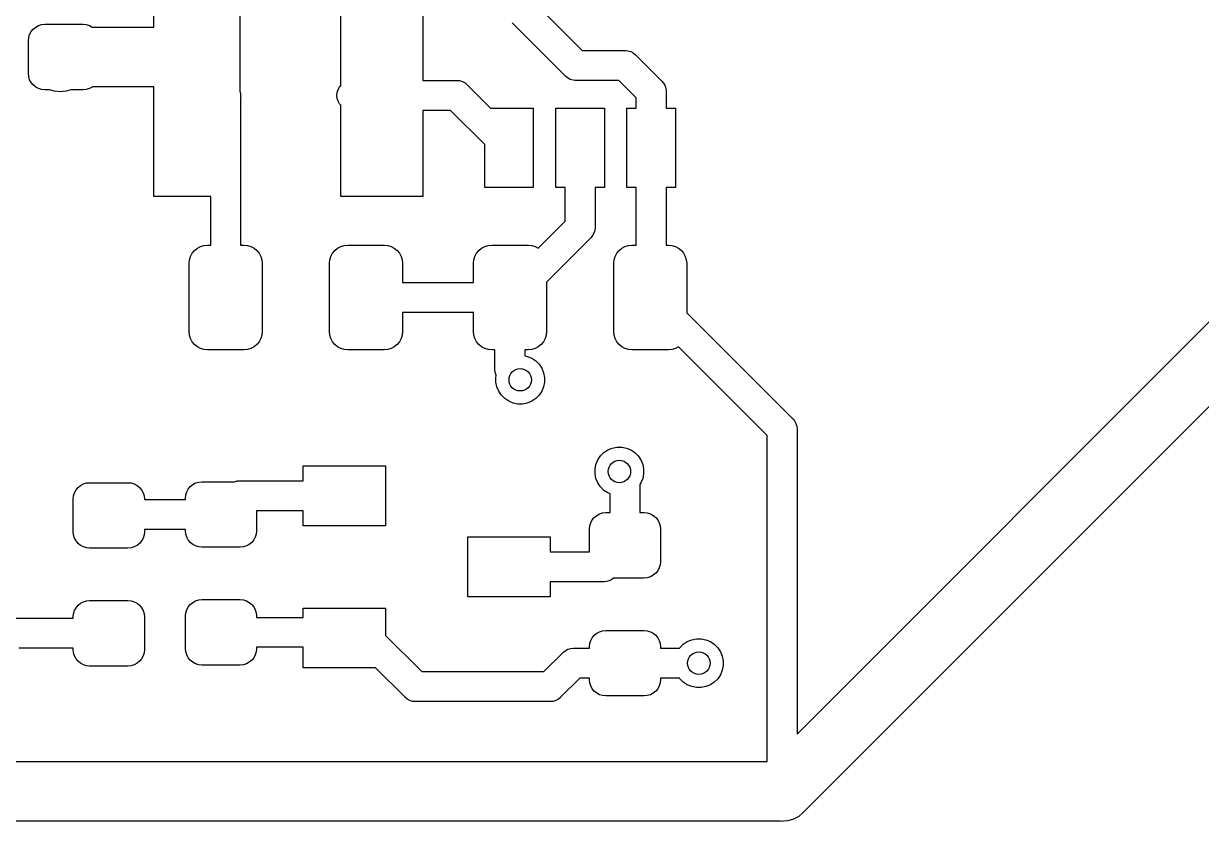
# Model space of a CAD drawing. Extents: x 1 to 84, y 1 to 137.
# Drawn here: x 57.46 to 73.21, y 4.9 to 15.56 of the extents above; entities that cross this region are included whole.
import ezdxf

# ---------------------------------------------------------------- set-up
doc = ezdxf.new("R2010")
doc.units = 0
doc.layers.add('BLACK', color=7, linetype='CONTINUOUS')

msp = doc.modelspace()

# ---------------------------------------------------------------- linework, layer by layer
at = {"layer": 'BLACK', "linetype": 'CONTINUOUS'}
for p, q in [((67.8, 6.06568), (83.33, 21.5957)), ((83.999, 21.1333), (67.8967, 5.03105)), ((60.35, 16.625), (60.35, 14.6584)), ((59.2, 15.5125), (59.2, 15.95)), ((61.7, 14.7325), (61.7, 15.95)), ((62.8, 15.95), (62.8, 14.8)), ((64.275, 15.8528), (64.9278, 15.2)), ((57.5417, 15.415), (57.5619, 15.4528)), ((57.5619, 15.4528), (57.5891, 15.4859)), ((57.5891, 15.4859), (57.6222, 15.5131)), ((57.6222, 15.5131), (57.66, 15.5333)), ((57.66, 15.5333), (57.7011, 15.5458)), ((57.7011, 15.5458), (57.7437, 15.55)), ((57.7437, 15.55), (58.2562, 15.55)), ((58.2562, 15.55), (58.2989, 15.5458)), ((58.2989, 15.5458), (58.34, 15.5333)), ((58.34, 15.5333), (58.3778, 15.5131)), ((58.3778, 15.5131), (58.3786, 15.5125)), ((58.3786, 15.5125), (59.2, 15.5125)), ((64.6966, 14.8655), (63.9922, 15.57)), ((57.525, 15.3312), (57.5292, 15.3739)), ((57.525, 14.8937), (57.525, 15.3312)), ((57.5292, 15.3739), (57.5417, 15.415)), ((64.9278, 15.2), (65.4902, 15.2)), ((65.4902, 15.2), (65.5, 15.201)), ((65.5, 15.201), (65.5098, 15.2)), ((65.5098, 15.2), (65.5098, 15.2)), ((65.5098, 15.2), (65.5392, 15.1971)), ((65.5392, 15.1971), (65.5769, 15.1857)), ((65.5769, 15.1857), (65.6117, 15.1671)), ((65.6117, 15.1671), (65.6421, 15.1421)), ((65.6421, 15.1421), (65.6484, 15.1345)), ((65.6484, 15.1345), (65.9845, 14.7984)), ((57.5292, 14.8511), (57.525, 14.8937)), ((57.5417, 14.81), (57.5292, 14.8511)), ((57.5619, 14.7722), (57.5417, 14.81)), ((64.7029, 14.8579), (64.6966, 14.8655)), ((64.7333, 14.8329), (64.7029, 14.8579)), ((64.7681, 14.8143), (64.7333, 14.8329)), ((64.8058, 14.8029), (64.7681, 14.8143)), ((64.8096, 14.8025), (64.8058, 14.8029)), ((64.8352, 14.8), (64.8096, 14.8025)), ((57.5891, 14.7391), (57.5619, 14.7722)), ((57.6222, 14.7119), (57.5891, 14.7391)), ((57.66, 14.6917), (57.6222, 14.7119)), ((57.7011, 14.6792), (57.66, 14.6917)), ((57.7437, 14.675), (57.7011, 14.6792)), ((57.8083, 14.675), (57.7437, 14.675)), ((57.8716, 14.6558), (57.8083, 14.675)), ((57.95, 14.6481), (57.8716, 14.6558)), ((58.0284, 14.6558), (57.95, 14.6481)), ((58.0917, 14.675), (58.0284, 14.6558)), ((58.2562, 14.675), (58.0917, 14.675)), ((58.2989, 14.6792), (58.2562, 14.675)), ((58.34, 14.6917), (58.2989, 14.6792)), ((58.3778, 14.7119), (58.34, 14.6917)), ((58.3786, 14.7125), (58.3778, 14.7119)), ((59.2, 14.7125), (58.3786, 14.7125)), ((59.2, 13.25), (59.2, 14.7125)), ((60.35, 14.6584), (60.3596, 14.6267)), ((61.6529, 14.6392), (61.6643, 14.6769)), ((61.6643, 14.6769), (61.6829, 14.7117)), ((61.6829, 14.7117), (61.7, 14.7325)), ((62.8, 14.8), (63.2402, 14.8)), ((63.2402, 14.8), (63.25, 14.801)), ((63.25, 14.801), (63.2598, 14.8)), ((63.2598, 14.8), (63.2598, 14.8)), ((63.2598, 14.8), (63.2892, 14.7971)), ((63.2892, 14.7971), (63.3269, 14.7857)), ((63.3269, 14.7857), (63.3617, 14.7671)), ((63.3617, 14.7671), (63.3921, 14.7421)), ((63.3921, 14.7421), (63.3984, 14.7345)), ((63.3984, 14.7345), (63.7028, 14.43)), ((64.845, 14.799), (64.8352, 14.8)), ((64.8352, 14.8), (64.8352, 14.8)), ((64.8548, 14.8), (64.845, 14.799)), ((65.4172, 14.8), (64.8548, 14.8)), ((65.65, 14.5672), (65.4172, 14.8)), ((65.9845, 14.7984), (65.9921, 14.7921)), ((65.9921, 14.7921), (66.0171, 14.7617)), ((66.0171, 14.7617), (66.0357, 14.7269)), ((66.0357, 14.7269), (66.0471, 14.6892)), ((66.0471, 14.6892), (66.05, 14.6598)), ((66.05, 14.6598), (66.05, 14.6598)), ((66.05, 14.6598), (66.051, 14.65)), ((66.051, 14.65), (66.05, 14.6402)), ((60.3596, 14.6267), (60.3625, 14.5973)), ((60.3625, 14.5973), (60.3635, 14.5875)), ((60.3635, 14.5875), (60.3625, 14.5777)), ((60.3625, 14.5777), (60.3625, 12.6)), ((61.649, 14.6), (61.6529, 14.6392)), ((61.6529, 14.5608), (61.649, 14.6)), ((61.6643, 14.5231), (61.6529, 14.5608)), ((61.6829, 14.4883), (61.6643, 14.5231)), ((61.7, 14.4675), (61.6829, 14.4883)), ((65.65, 14.43), (65.65, 14.5672)), ((66.05, 14.6402), (66.05, 14.43)), ((61.7, 13.25), (61.7, 14.4675)), ((63.1672, 14.4), (62.8, 14.4)), ((62.8, 14.4), (62.8, 13.25)), ((63.625, 13.9422), (63.1672, 14.4)), ((63.7028, 14.43), (64.275, 14.43)), ((64.275, 14.43), (64.275, 13.37)), ((64.575, 13.37), (64.575, 14.43)), ((64.575, 14.43), (65.225, 14.43)), ((65.225, 14.43), (65.225, 13.37)), ((65.525, 13.37), (65.525, 14.43)), ((65.525, 14.43), (65.65, 14.43)), ((66.05, 14.43), (66.175, 14.43)), ((66.175, 14.43), (66.175, 13.37)), ((63.625, 13.37), (63.625, 13.9422)), ((59.9625, 13.25), (59.2, 13.25)), ((59.9625, 12.6), (59.9625, 13.25)), ((62.8, 13.25), (61.7, 13.25)), ((64.275, 13.37), (63.625, 13.37)), ((64.7, 13.37), (64.575, 13.37)), ((64.7, 12.9203), (64.7, 13.37)), ((65.225, 13.37), (65.1, 13.37)), ((65.1, 13.37), (65.1, 12.8473)), ((65.65, 13.37), (65.525, 13.37)), ((65.65, 12.6), (65.65, 13.37)), ((66.175, 13.37), (66.05, 13.37)), ((66.05, 13.37), (66.05, 12.6)), ((64.3397, 12.56), (64.7, 12.9203)), ((65.0857, 12.7606), (65.0671, 12.7258)), ((65.0917, 12.7804), (65.0857, 12.7606)), ((65.0971, 12.7983), (65.0917, 12.7804)), ((65.0978, 12.8058), (65.0971, 12.7983)), ((65.1, 12.8277), (65.0978, 12.8058)), ((65.1, 12.8473), (65.101, 12.8375)), ((65.101, 12.8375), (65.1, 12.8277)), ((65.1, 12.8277), (65.1, 12.8277)), ((59.8712, 12.5953), (59.9187, 12.6)), ((59.9187, 12.6), (59.9625, 12.6)), ((60.3625, 12.6), (60.4062, 12.6)), ((60.4062, 12.6), (60.4538, 12.5953)), ((61.7462, 12.5953), (61.7937, 12.6)), ((61.7937, 12.6), (62.2812, 12.6)), ((62.2812, 12.6), (62.3288, 12.5953)), ((63.6712, 12.5953), (63.7188, 12.6)), ((63.7188, 12.6), (64.2062, 12.6)), ((64.2062, 12.6), (64.2538, 12.5953)), ((65.0345, 12.6891), (64.45, 12.1047)), ((65.0421, 12.6954), (65.0345, 12.6891)), ((65.0671, 12.7258), (65.0421, 12.6954)), ((65.5462, 12.5953), (65.5938, 12.6)), ((65.5938, 12.6), (65.65, 12.6)), ((66.05, 12.6), (66.0812, 12.6)), ((66.0812, 12.6), (66.1288, 12.5953)), ((59.6797, 12.4038), (59.6936, 12.4495)), ((59.6936, 12.4495), (59.7161, 12.4917)), ((59.7161, 12.4917), (59.7464, 12.5286)), ((59.7464, 12.5286), (59.7833, 12.5589)), ((59.7833, 12.5589), (59.8255, 12.5814)), ((59.8255, 12.5814), (59.8712, 12.5953)), ((60.4538, 12.5953), (60.4995, 12.5814)), ((60.4995, 12.5814), (60.5417, 12.5589)), ((60.5417, 12.5589), (60.5786, 12.5286)), ((60.5786, 12.5286), (60.6089, 12.4917)), ((60.6089, 12.4917), (60.6314, 12.4495)), ((60.6314, 12.4495), (60.6453, 12.4038)), ((61.5547, 12.4038), (61.5686, 12.4495)), ((61.5686, 12.4495), (61.5911, 12.4917)), ((61.5911, 12.4917), (61.6214, 12.5286)), ((61.6214, 12.5286), (61.6583, 12.5589)), ((61.6583, 12.5589), (61.7005, 12.5814)), ((61.7005, 12.5814), (61.7462, 12.5953)), ((62.3288, 12.5953), (62.3745, 12.5814)), ((62.3745, 12.5814), (62.4167, 12.5589)), ((62.4167, 12.5589), (62.4536, 12.5286)), ((62.4536, 12.5286), (62.4839, 12.4917)), ((62.4839, 12.4917), (62.5064, 12.4495)), ((62.5064, 12.4495), (62.5203, 12.4038)), ((63.4797, 12.4038), (63.4936, 12.4495)), ((63.4936, 12.4495), (63.5161, 12.4917)), ((63.5161, 12.4917), (63.5464, 12.5286)), ((63.5464, 12.5286), (63.5833, 12.5589)), ((63.5833, 12.5589), (63.6255, 12.5814)), ((63.6255, 12.5814), (63.6712, 12.5953)), ((64.2538, 12.5953), (64.2995, 12.5814)), ((64.2995, 12.5814), (64.3397, 12.56)), ((65.3547, 12.4038), (65.3686, 12.4495)), ((65.3686, 12.4495), (65.3911, 12.4917)), ((65.3911, 12.4917), (65.4214, 12.5286)), ((65.4214, 12.5286), (65.4583, 12.5589)), ((65.4583, 12.5589), (65.5005, 12.5814)), ((65.5005, 12.5814), (65.5462, 12.5953)), ((66.1288, 12.5953), (66.1745, 12.5814)), ((66.1745, 12.5814), (66.2167, 12.5589)), ((66.2167, 12.5589), (66.2536, 12.5286)), ((66.2536, 12.5286), (66.2839, 12.4917)), ((66.2839, 12.4917), (66.3064, 12.4495)), ((66.3064, 12.4495), (66.3203, 12.4038)), ((59.675, 12.3562), (59.6797, 12.4038)), ((59.675, 11.4437), (59.675, 12.3562)), ((60.6453, 12.4038), (60.65, 12.3562)), ((60.65, 12.3562), (60.65, 11.4437)), ((61.55, 12.3562), (61.5547, 12.4038)), ((61.55, 11.4437), (61.55, 12.3562)), ((62.5203, 12.4038), (62.525, 12.3562)), ((62.525, 12.3562), (62.525, 12.1)), ((63.475, 12.3562), (63.4797, 12.4038)), ((63.475, 12.1), (63.475, 12.3562)), ((65.35, 12.3562), (65.3547, 12.4038)), ((65.35, 11.4437), (65.35, 12.3562)), ((66.3203, 12.4038), (66.325, 12.3562)), ((66.325, 12.3562), (66.325, 11.6953)), ((62.525, 12.1), (63.475, 12.1)), ((64.45, 12.1047), (64.45, 11.4437)), ((63.475, 11.7), (62.525, 11.7)), ((62.525, 11.7), (62.525, 11.4437)), ((63.475, 11.4437), (63.475, 11.7)), ((66.325, 11.6953), (67.7345, 10.2859)), ((59.6797, 11.3962), (59.675, 11.4437)), ((59.6936, 11.3505), (59.6797, 11.3962)), ((59.7161, 11.3083), (59.6936, 11.3505)), ((60.6314, 11.3505), (60.6089, 11.3083)), ((60.6453, 11.3962), (60.6314, 11.3505)), ((60.65, 11.4437), (60.6453, 11.3962)), ((61.5547, 11.3962), (61.55, 11.4437)), ((61.5686, 11.3505), (61.5547, 11.3962)), ((61.5911, 11.3083), (61.5686, 11.3505)), ((62.5064, 11.3505), (62.4839, 11.3083)), ((62.5203, 11.3962), (62.5064, 11.3505)), ((62.525, 11.4437), (62.5203, 11.3962)), ((63.4797, 11.3962), (63.475, 11.4437)), ((63.4936, 11.3505), (63.4797, 11.3962)), ((63.5161, 11.3083), (63.4936, 11.3505)), ((64.4314, 11.3505), (64.4089, 11.3083)), ((64.4453, 11.3962), (64.4314, 11.3505)), ((64.45, 11.4437), (64.4453, 11.3962)), ((65.3547, 11.3962), (65.35, 11.4437)), ((65.3686, 11.3505), (65.3547, 11.3962)), ((65.3911, 11.3083), (65.3686, 11.3505)), ((59.7464, 11.2714), (59.7161, 11.3083)), ((59.7833, 11.2411), (59.7464, 11.2714)), ((59.8255, 11.2186), (59.7833, 11.2411)), ((59.8712, 11.2047), (59.8255, 11.2186)), ((59.9187, 11.2), (59.8712, 11.2047)), ((60.4062, 11.2), (59.9187, 11.2)), ((60.4538, 11.2047), (60.4062, 11.2)), ((60.4995, 11.2186), (60.4538, 11.2047)), ((60.5417, 11.2411), (60.4995, 11.2186)), ((60.5786, 11.2714), (60.5417, 11.2411)), ((60.6089, 11.3083), (60.5786, 11.2714)), ((61.6214, 11.2714), (61.5911, 11.3083)), ((61.6583, 11.2411), (61.6214, 11.2714)), ((61.7005, 11.2186), (61.6583, 11.2411)), ((61.7462, 11.2047), (61.7005, 11.2186)), ((61.7937, 11.2), (61.7462, 11.2047)), ((62.2812, 11.2), (61.7937, 11.2)), ((62.3288, 11.2047), (62.2812, 11.2)), ((62.3745, 11.2186), (62.3288, 11.2047)), ((62.4167, 11.2411), (62.3745, 11.2186)), ((62.4536, 11.2714), (62.4167, 11.2411)), ((62.4839, 11.3083), (62.4536, 11.2714)), ((63.5464, 11.2714), (63.5161, 11.3083)), ((63.5833, 11.2411), (63.5464, 11.2714)), ((63.6255, 11.2186), (63.5833, 11.2411)), ((63.6712, 11.2047), (63.6255, 11.2186)), ((63.7188, 11.2), (63.6712, 11.2047)), ((63.7625, 11.2), (63.7188, 11.2)), ((63.7625, 10.9473), (63.7625, 11.2)), ((64.2062, 11.2), (64.1625, 11.2)), ((64.1625, 11.2), (64.1625, 11.1189)), ((64.2538, 11.2047), (64.2062, 11.2)), ((64.2995, 11.2186), (64.2538, 11.2047)), ((64.3417, 11.2411), (64.2995, 11.2186)), ((64.3786, 11.2714), (64.3417, 11.2411)), ((64.4089, 11.3083), (64.3786, 11.2714)), ((65.4214, 11.2714), (65.3911, 11.3083)), ((65.4583, 11.2411), (65.4214, 11.2714)), ((65.5005, 11.2186), (65.4583, 11.2411)), ((65.5462, 11.2047), (65.5005, 11.2186)), ((65.5938, 11.2), (65.5462, 11.2047)), ((66.0812, 11.2), (65.5938, 11.2)), ((66.1288, 11.2047), (66.0812, 11.2)), ((66.1745, 11.2186), (66.1288, 11.2047)), ((66.2147, 11.24), (66.1745, 11.2186)), ((67.4, 10.0547), (66.2147, 11.24)), ((64.1625, 11.1189), (64.1948, 11.1125)), ((64.1948, 11.1125), (64.2539, 11.088)), ((64.2539, 11.088), (64.3072, 11.0524)), ((64.3072, 11.0524), (64.3524, 11.0072)), ((63.7615, 10.9375), (63.7625, 10.9473)), ((63.7654, 10.8983), (63.7615, 10.9375)), ((63.7768, 10.8606), (63.7654, 10.8983)), ((64.3524, 11.0072), (64.388, 10.9539)), ((64.388, 10.9539), (64.4125, 10.8948)), ((64.4125, 10.8948), (64.425, 10.832)), ((63.775, 10.832), (63.7796, 10.8553)), ((63.775, 10.768), (63.775, 10.832)), ((63.7875, 10.7052), (63.775, 10.768)), ((63.7796, 10.8553), (63.7768, 10.8606)), ((64.425, 10.768), (64.4125, 10.7052)), ((64.425, 10.832), (64.425, 10.768)), ((63.812, 10.6461), (63.7875, 10.7052)), ((63.8476, 10.5928), (63.812, 10.6461)), ((63.8928, 10.5476), (63.8476, 10.5928)), ((64.3524, 10.5928), (64.3072, 10.5476)), ((64.388, 10.6461), (64.3524, 10.5928)), ((64.4125, 10.7052), (64.388, 10.6461)), ((63.9461, 10.512), (63.8928, 10.5476)), ((64.0052, 10.4875), (63.9461, 10.512)), ((64.068, 10.475), (64.0052, 10.4875)), ((64.132, 10.475), (64.068, 10.475)), ((64.1948, 10.4875), (64.132, 10.475)), ((64.2539, 10.512), (64.1948, 10.4875)), ((64.3072, 10.5476), (64.2539, 10.512)), ((67.7345, 10.2859), (67.7421, 10.2796)), ((67.7421, 10.2796), (67.7671, 10.2492)), ((67.7671, 10.2492), (67.7857, 10.2144)), ((67.7857, 10.2144), (67.7971, 10.1767)), ((67.7971, 10.1767), (67.8, 10.1473)), ((67.8, 10.1473), (67.8, 10.1473)), ((67.8, 10.1473), (67.801, 10.1375)), ((67.801, 10.1375), (67.8, 10.1277)), ((67.8, 10.1277), (67.8, 6.06568)), ((67.4, 5.7), (67.4, 10.0547)), ((65.137, 9.72894), (65.1726, 9.78218)), ((65.1726, 9.78218), (65.2178, 9.82744)), ((65.2178, 9.82744), (65.2711, 9.86301)), ((65.2711, 9.86301), (65.3302, 9.88751)), ((65.3302, 9.88751), (65.393, 9.9)), ((65.393, 9.9), (65.457, 9.9)), ((65.457, 9.9), (65.5198, 9.88751)), ((65.5198, 9.88751), (65.5789, 9.86301)), ((65.5789, 9.86301), (65.6322, 9.82744)), ((65.6322, 9.82744), (65.6774, 9.78218)), ((65.6774, 9.78218), (65.713, 9.72894)), ((61.2, 9.45), (61.2, 9.65)), ((61.2, 9.65), (62.3, 9.65)), ((62.3, 9.65), (62.3, 8.85)), ((65.1, 9.60701), (65.1125, 9.6698)), ((65.1, 9.54299), (65.1, 9.60701)), ((65.1125, 9.6698), (65.137, 9.72894)), ((65.713, 9.72894), (65.7375, 9.6698)), ((65.7375, 9.6698), (65.75, 9.60701)), ((65.75, 9.60701), (65.75, 9.54299)), ((60.3146, 9.44748), (60.3402, 9.45)), ((60.3402, 9.45), (60.35, 9.45097)), ((60.3402, 9.45), (60.3402, 9.45)), ((60.35, 9.45097), (60.3598, 9.45)), ((60.3598, 9.45), (61.2, 9.45)), ((65.1125, 9.4802), (65.1, 9.54299)), ((65.137, 9.42105), (65.1125, 9.4802)), ((65.7375, 9.4802), (65.713, 9.42105)), ((65.75, 9.54299), (65.7375, 9.4802)), ((58.1417, 9.28996), (58.1619, 9.32778)), ((58.1619, 9.32778), (58.1891, 9.36093)), ((58.1891, 9.36093), (58.2222, 9.38813)), ((58.2222, 9.38813), (58.26, 9.40835)), ((58.26, 9.40835), (58.3011, 9.4208)), ((58.3011, 9.4208), (58.3438, 9.425)), ((58.3438, 9.425), (58.8562, 9.425)), ((58.8562, 9.425), (58.8989, 9.4208)), ((58.8989, 9.4208), (58.94, 9.40835)), ((58.94, 9.40835), (58.9778, 9.38813)), ((58.9778, 9.38813), (59.0109, 9.36093)), ((59.0109, 9.36093), (59.0381, 9.32778)), ((59.0381, 9.32778), (59.0583, 9.28996)), ((59.6292, 9.26143), (59.6417, 9.30246)), ((59.6417, 9.30246), (59.6619, 9.34028)), ((59.6619, 9.34028), (59.6891, 9.37343)), ((59.6891, 9.37343), (59.7222, 9.40063)), ((59.7222, 9.40063), (59.76, 9.42085)), ((59.76, 9.42085), (59.8011, 9.4333)), ((59.8011, 9.4333), (59.8438, 9.4375)), ((59.8438, 9.4375), (60.2791, 9.4375)), ((60.2791, 9.4375), (60.302, 9.44444)), ((60.302, 9.44444), (60.3108, 9.4471)), ((60.3108, 9.4471), (60.3146, 9.44748)), ((65.1726, 9.36782), (65.137, 9.42105)), ((65.2178, 9.32256), (65.1726, 9.36782)), ((65.2711, 9.28699), (65.2178, 9.32256)), ((65.713, 9.42105), (65.7, 9.40158)), ((65.7, 9.40158), (65.7, 9.025)), ((58.125, 9.20625), (58.1292, 9.24893)), ((58.125, 8.76875), (58.125, 9.20625)), ((58.1292, 9.24893), (58.1417, 9.28996)), ((59.0583, 9.28996), (59.0708, 9.24893)), ((59.0708, 9.24893), (59.075, 9.20625)), ((59.075, 9.20625), (59.075, 9.2)), ((59.075, 9.2), (59.625, 9.2)), ((59.625, 9.21875), (59.6292, 9.26143)), ((59.625, 9.2), (59.625, 9.21875)), ((65.3, 9.275), (65.2711, 9.28699)), ((65.3, 9.025), (65.3, 9.275)), ((61.2, 9.05), (60.575, 9.05)), ((60.575, 9.05), (60.575, 8.78125)), ((61.2, 8.85), (61.2, 9.05)), ((65.0891, 8.96093), (65.1222, 8.98813)), ((65.1222, 8.98813), (65.16, 9.00835)), ((65.16, 9.00835), (65.2011, 9.0208)), ((65.2011, 9.0208), (65.2437, 9.025)), ((65.2437, 9.025), (65.3, 9.025)), ((65.7, 9.025), (65.7562, 9.025)), ((65.7562, 9.025), (65.7989, 9.0208)), ((65.7989, 9.0208), (65.84, 9.00835)), ((65.84, 9.00835), (65.8778, 8.98813)), ((65.8778, 8.98813), (65.9109, 8.96093)), ((62.3, 8.85), (61.2, 8.85)), ((65.025, 8.80625), (65.0292, 8.84893)), ((65.0292, 8.84893), (65.0417, 8.88996)), ((65.0417, 8.88996), (65.0619, 8.92778)), ((65.0619, 8.92778), (65.0891, 8.96093)), ((65.9109, 8.96093), (65.9381, 8.92778)), ((65.9381, 8.92778), (65.9583, 8.88996)), ((65.9583, 8.88996), (65.9708, 8.84893)), ((65.9708, 8.84893), (65.975, 8.80625)), ((58.1292, 8.72607), (58.125, 8.76875)), ((58.1417, 8.68504), (58.1292, 8.72607)), ((58.1619, 8.64722), (58.1417, 8.68504)), ((59.0583, 8.68504), (59.0381, 8.64722)), ((59.0708, 8.72607), (59.0583, 8.68504)), ((59.075, 8.76875), (59.0708, 8.72607)), ((59.625, 8.8), (59.075, 8.8)), ((59.075, 8.8), (59.075, 8.76875)), ((59.625, 8.78125), (59.625, 8.8)), ((59.6292, 8.73857), (59.625, 8.78125)), ((59.6417, 8.69754), (59.6292, 8.73857)), ((59.6619, 8.65972), (59.6417, 8.69754)), ((60.5583, 8.69754), (60.5381, 8.65972)), ((60.5708, 8.73857), (60.5583, 8.69754)), ((60.575, 8.78125), (60.5708, 8.73857)), ((63.4, 7.9), (63.4, 8.7)), ((63.4, 8.7), (64.5, 8.7)), ((64.5, 8.7), (64.5, 8.5)), ((65.025, 8.5), (65.025, 8.80625)), ((65.975, 8.80625), (65.975, 8.36875)), ((58.1891, 8.61407), (58.1619, 8.64722)), ((58.2222, 8.58687), (58.1891, 8.61407)), ((58.26, 8.56665), (58.2222, 8.58687)), ((58.3011, 8.5542), (58.26, 8.56665)), ((58.3438, 8.55), (58.3011, 8.5542)), ((58.8562, 8.55), (58.3438, 8.55)), ((58.8989, 8.5542), (58.8562, 8.55)), ((58.94, 8.56665), (58.8989, 8.5542)), ((58.9778, 8.58687), (58.94, 8.56665)), ((59.0109, 8.61407), (58.9778, 8.58687)), ((59.0381, 8.64722), (59.0109, 8.61407)), ((59.6891, 8.62657), (59.6619, 8.65972)), ((59.7222, 8.59937), (59.6891, 8.62657)), ((59.76, 8.57915), (59.7222, 8.59937)), ((59.8011, 8.5667), (59.76, 8.57915)), ((59.8438, 8.5625), (59.8011, 8.5667)), ((60.3562, 8.5625), (59.8438, 8.5625)), ((60.3989, 8.5667), (60.3562, 8.5625)), ((60.44, 8.57915), (60.3989, 8.5667)), ((60.4778, 8.59937), (60.44, 8.57915)), ((60.5109, 8.62657), (60.4778, 8.59937)), ((60.5381, 8.65972), (60.5109, 8.62657)), ((64.5, 8.5), (65.025, 8.5)), ((65.975, 8.36875), (65.9708, 8.32607)), ((65.9109, 8.21407), (65.8778, 8.18687)), ((65.9381, 8.24722), (65.9109, 8.21407)), ((65.9583, 8.28504), (65.9381, 8.24722)), ((65.9708, 8.32607), (65.9583, 8.28504)), ((65.2027, 8.1), (64.5, 8.1)), ((64.5, 8.1), (64.5, 7.9)), ((65.2125, 8.09903), (65.2027, 8.1)), ((65.2223, 8.1), (65.2125, 8.09903)), ((65.2517, 8.1029), (65.2223, 8.1)), ((65.2223, 8.1), (65.2223, 8.1)), ((65.2894, 8.11433), (65.2517, 8.1029)), ((65.3242, 8.1329), (65.2894, 8.11433)), ((65.345, 8.15), (65.3242, 8.1329)), ((65.7562, 8.15), (65.345, 8.15)), ((65.7989, 8.1542), (65.7562, 8.15)), ((65.84, 8.16665), (65.7989, 8.1542)), ((65.8778, 8.18687), (65.84, 8.16665)), ((64.5, 7.9), (63.4, 7.9)), ((58.1417, 7.71496), (58.1619, 7.75278)), ((58.1619, 7.75278), (58.1891, 7.78593)), ((58.1891, 7.78593), (58.2222, 7.81313)), ((58.2222, 7.81313), (58.26, 7.83335)), ((58.26, 7.83335), (58.3011, 7.8458)), ((58.3011, 7.8458), (58.3438, 7.85)), ((58.3438, 7.85), (58.8562, 7.85)), ((58.8562, 7.85), (58.8989, 7.8458)), ((58.8989, 7.8458), (58.94, 7.83335)), ((58.94, 7.83335), (58.9778, 7.81313)), ((58.9778, 7.81313), (59.0109, 7.78593)), ((59.0109, 7.78593), (59.0381, 7.75278)), ((59.0381, 7.75278), (59.0583, 7.71496)), ((59.6292, 7.68643), (59.6417, 7.72746)), ((59.6417, 7.72746), (59.6619, 7.76528)), ((59.6619, 7.76528), (59.6891, 7.79843)), ((59.6891, 7.79843), (59.7222, 7.82563)), ((59.7222, 7.82563), (59.76, 7.84585)), ((59.76, 7.84585), (59.8011, 7.8583)), ((59.8011, 7.8583), (59.8438, 7.8625)), ((59.8438, 7.8625), (60.3562, 7.8625)), ((60.3562, 7.8625), (60.3989, 7.8583)), ((60.3989, 7.8583), (60.44, 7.84585)), ((60.44, 7.84585), (60.4778, 7.82563)), ((60.4778, 7.82563), (60.5109, 7.79843)), ((60.5109, 7.79843), (60.5381, 7.76528)), ((60.5381, 7.76528), (60.5583, 7.72746)), ((60.5583, 7.72746), (60.5708, 7.68643)), ((61.2, 7.625), (61.2, 7.75)), ((61.2, 7.75), (62.3, 7.75)), ((62.3, 7.75), (62.3, 7.38284)), ((57.3223, 7.6125), (58.125, 7.6125)), ((58.125, 7.63125), (58.1292, 7.67393)), ((58.125, 7.6125), (58.125, 7.63125)), ((58.1292, 7.67393), (58.1417, 7.71496)), ((59.0583, 7.71496), (59.0708, 7.67393)), ((59.0708, 7.67393), (59.075, 7.63125)), ((59.075, 7.63125), (59.075, 7.19375)), ((59.625, 7.64375), (59.6292, 7.68643)), ((59.625, 7.20625), (59.625, 7.64375)), ((60.5708, 7.68643), (60.575, 7.64375)), ((60.575, 7.64375), (60.575, 7.625)), ((60.575, 7.625), (61.2, 7.625)), ((65.0891, 7.38593), (65.1222, 7.41313)), ((65.1222, 7.41313), (65.16, 7.43335)), ((65.16, 7.43335), (65.2011, 7.4458)), ((65.2011, 7.4458), (65.2437, 7.45)), ((65.2437, 7.45), (65.7562, 7.45)), ((65.7562, 7.45), (65.7989, 7.4458)), ((65.7989, 7.4458), (65.84, 7.43335)), ((65.84, 7.43335), (65.8778, 7.41313)), ((65.8778, 7.41313), (65.9109, 7.38593)), ((62.3, 7.38284), (62.7828, 6.9)), ((65.025, 7.23125), (65.0292, 7.27393)), ((65.0292, 7.27393), (65.0417, 7.31496)), ((65.0417, 7.31496), (65.0619, 7.35278)), ((65.0619, 7.35278), (65.0891, 7.38593)), ((65.9109, 7.38593), (65.9381, 7.35278)), ((65.9381, 7.35278), (65.9583, 7.31496)), ((65.9583, 7.31496), (65.9708, 7.27393)), ((65.9708, 7.27393), (65.975, 7.23125)), ((66.2351, 7.21968), (66.2803, 7.26494)), ((66.2803, 7.26494), (66.3336, 7.30051)), ((66.3336, 7.30051), (66.3927, 7.32501)), ((66.3927, 7.32501), (66.4555, 7.3375)), ((66.4555, 7.3375), (66.5195, 7.3375)), ((66.5195, 7.3375), (66.5823, 7.32501)), ((66.5823, 7.32501), (66.6414, 7.30051)), ((66.6414, 7.30051), (66.6947, 7.26494)), ((66.6947, 7.26494), (66.7399, 7.21968)), ((58.125, 7.2125), (57.3953, 7.2125)), ((58.125, 7.19375), (58.125, 7.2125)), ((58.1292, 7.15107), (58.125, 7.19375)), ((58.1417, 7.11004), (58.1292, 7.15107)), ((58.1619, 7.07222), (58.1417, 7.11004)), ((59.0583, 7.11004), (59.0381, 7.07222)), ((59.0708, 7.15107), (59.0583, 7.11004)), ((59.075, 7.19375), (59.0708, 7.15107)), ((59.6292, 7.16357), (59.625, 7.20625)), ((59.6417, 7.12254), (59.6292, 7.16357)), ((59.6619, 7.08472), (59.6417, 7.12254)), ((60.5583, 7.12254), (60.5381, 7.08472)), ((60.5708, 7.16357), (60.5583, 7.12254)), ((60.575, 7.20625), (60.5708, 7.16357)), ((61.2, 7.225), (60.575, 7.225)), ((60.575, 7.225), (60.575, 7.20625)), ((61.2, 6.95), (61.2, 7.225)), ((64.4172, 6.9), (64.6641, 7.14698)), ((64.6641, 7.14698), (64.6704, 7.15461)), ((64.6704, 7.15461), (64.6813, 7.16357)), ((64.6813, 7.16357), (64.7008, 7.1796)), ((64.7008, 7.1796), (64.7356, 7.19817)), ((64.7356, 7.19817), (64.7733, 7.2096)), ((64.7733, 7.2096), (64.8125, 7.21347)), ((64.8125, 7.21347), (64.8223, 7.2125)), ((64.8223, 7.2125), (65.025, 7.2125)), ((65.025, 7.2125), (65.025, 7.23125)), ((65.975, 7.23125), (65.975, 7.2125)), ((65.975, 7.2125), (66.2303, 7.2125)), ((66.2303, 7.2125), (66.2351, 7.21968)), ((66.7399, 7.21968), (66.7755, 7.16644)), ((66.7755, 7.16644), (66.8, 7.1073)), ((66.8, 7.1073), (66.8125, 7.04451)), ((58.1891, 7.03907), (58.1619, 7.07222)), ((58.2222, 7.01187), (58.1891, 7.03907)), ((58.26, 6.99165), (58.2222, 7.01187)), ((58.3011, 6.9792), (58.26, 6.99165)), ((58.3438, 6.975), (58.3011, 6.9792)), ((58.8562, 6.975), (58.3438, 6.975)), ((58.8989, 6.9792), (58.8562, 6.975)), ((58.94, 6.99165), (58.8989, 6.9792)), ((58.9778, 7.01187), (58.94, 6.99165)), ((59.0109, 7.03907), (58.9778, 7.01187)), ((59.0381, 7.07222), (59.0109, 7.03907)), ((59.6891, 7.05157), (59.6619, 7.08472)), ((59.7222, 7.02437), (59.6891, 7.05157)), ((59.76, 7.00415), (59.7222, 7.02437)), ((59.8011, 6.9917), (59.76, 7.00415)), ((59.8438, 6.9875), (59.8011, 6.9917)), ((60.3562, 6.9875), (59.8438, 6.9875)), ((60.3989, 6.9917), (60.3562, 6.9875)), ((60.44, 7.00415), (60.3989, 6.9917)), ((60.4778, 7.02437), (60.44, 7.00415)), ((60.5109, 7.05157), (60.4778, 7.02437)), ((60.5381, 7.08472), (60.5109, 7.05157)), ((62.1672, 6.95), (61.2, 6.95)), ((62.5516, 6.56552), (62.1672, 6.95)), ((66.8125, 6.98049), (66.8, 6.9177)), ((66.8125, 7.04451), (66.8125, 6.98049)), ((62.7828, 6.9), (64.4172, 6.9)), ((64.8953, 6.8125), (64.6484, 6.56552)), ((65.025, 6.8125), (64.8953, 6.8125)), ((65.025, 6.79375), (65.025, 6.8125)), ((65.0292, 6.75107), (65.025, 6.79375)), ((65.975, 6.79375), (65.9708, 6.75107)), ((66.2303, 6.8125), (65.975, 6.8125)), ((65.975, 6.8125), (65.975, 6.79375)), ((66.2351, 6.80532), (66.2303, 6.8125)), ((66.2803, 6.76006), (66.2351, 6.80532)), ((66.7399, 6.80532), (66.6947, 6.76006)), ((66.7755, 6.85855), (66.7399, 6.80532)), ((66.8, 6.9177), (66.7755, 6.85855)), ((65.0417, 6.71004), (65.0292, 6.75107)), ((65.0619, 6.67222), (65.0417, 6.71004)), ((65.0891, 6.63907), (65.0619, 6.67222)), ((65.1222, 6.61187), (65.0891, 6.63907)), ((65.9109, 6.63907), (65.8778, 6.61187)), ((65.9381, 6.67222), (65.9109, 6.63907)), ((65.9583, 6.71004), (65.9381, 6.67222)), ((65.9708, 6.75107), (65.9583, 6.71004)), ((66.3336, 6.72449), (66.2803, 6.76006)), ((66.3927, 6.69999), (66.3336, 6.72449)), ((66.4555, 6.6875), (66.3927, 6.69999)), ((66.5195, 6.6875), (66.4555, 6.6875)), ((66.5823, 6.69999), (66.5195, 6.6875)), ((66.6414, 6.72449), (66.5823, 6.69999)), ((66.6947, 6.76006), (66.6414, 6.72449)), ((62.5579, 6.55789), (62.5516, 6.56552)), ((62.5883, 6.5329), (62.5579, 6.55789)), ((62.6231, 6.51433), (62.5883, 6.5329)), ((62.6608, 6.50289), (62.6231, 6.51433)), ((62.6902, 6.5), (62.6608, 6.50289)), ((62.7, 6.49903), (62.6902, 6.5)), ((62.6902, 6.5), (62.6902, 6.5)), ((62.7098, 6.5), (62.7, 6.49903)), ((64.4902, 6.5), (62.7098, 6.5)), ((64.5, 6.49903), (64.4902, 6.5)), ((64.5098, 6.5), (64.5, 6.49903)), ((64.5392, 6.50289), (64.5098, 6.5)), ((64.5098, 6.5), (64.5098, 6.5)), ((64.5769, 6.51433), (64.5392, 6.50289)), ((64.6117, 6.5329), (64.5769, 6.51433)), ((64.6421, 6.55789), (64.6117, 6.5329)), ((64.6484, 6.56552), (64.6421, 6.55789)), ((65.16, 6.59165), (65.1222, 6.61187)), ((65.2011, 6.5792), (65.16, 6.59165)), ((65.2437, 6.575), (65.2011, 6.5792)), ((65.7562, 6.575), (65.2437, 6.575)), ((65.7989, 6.5792), (65.7562, 6.575)), ((65.84, 6.59165), (65.7989, 6.5792)), ((65.8778, 6.61187), (65.84, 6.59165)), ((56.4196, 5.7), (67.4, 5.7)), ((67.5804, 4.9), (56.5657, 4.9)), ((67.6, 4.89806), (67.5804, 4.9)), ((67.6196, 4.9), (67.6, 4.89806)), ((67.6784, 4.90579), (67.6196, 4.9)), ((67.6196, 4.9), (67.6196, 4.9)), ((67.7538, 4.92866), (67.6784, 4.90579)), ((67.8233, 4.9658), (67.7538, 4.92866)), ((67.8842, 5.01579), (67.8233, 4.9658)), ((67.8967, 5.03105), (67.8842, 5.01579))]:
    msp.add_line(p, q, dxfattribs=at)
at = {"layer": 'BLACK'}
for centre in [(64.1, 10.8), (65.425, 9.575), (66.4875, 7.0125)]:
    msp.add_circle(centre, 0.15, dxfattribs=at)

doc.saveas('drawing.dxf')
